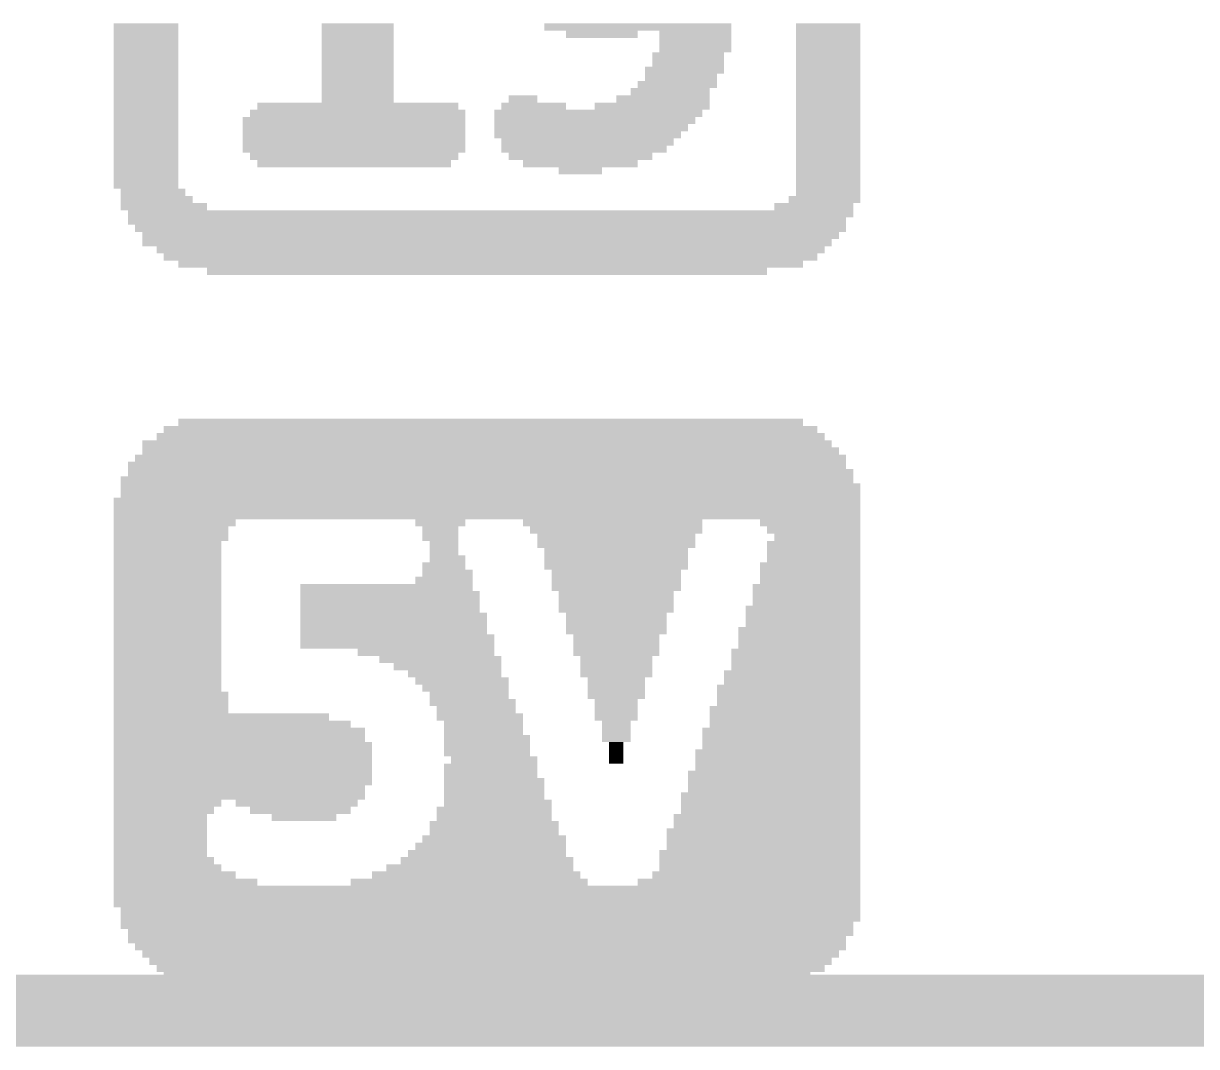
# Model space of a CAD drawing. Header units: millimetres. Extents: x -20.3 to 71.3, y -20.5 to 20.3.
# Drawn here: x 32.638 to 36.787, y -13.97 to -10.354 of the extents above; entities that cross this region are included whole.
import ezdxf

# ---------------------------------------------------------------- set-up
doc = ezdxf.new("R2010")
doc.units = ezdxf.units.MM
doc.layers.add('Top Layer', color=7, linetype='Continuous', true_color=0xff0000)
doc.layers.add('Top Silkscreen Layer', color=7, linetype='Continuous', true_color=0xffcc00)

msp = doc.modelspace()

# ---------------------------------------------------------------- linework, layer by layer
at = {"layer": 'Top Layer', "const_width": 0.254}
msp.add_lwpolyline([(22.606, -13.843), (50.2921, -13.843)], dxfattribs=at)
at = {"layer": 'Top Silkscreen Layer', "const_width": 0.0254}
for points in [[(32.9567, -10.3666), (33.1853, -10.3666)], [(32.9567, -10.3666), (33.1853, -10.3666)], [(33.6933, -10.3666), (33.9473, -10.3666)], [(33.6933, -10.3666), (33.9473, -10.3666)], [(34.4807, -10.3666), (35.1411, -10.3666)], [(34.4807, -10.3666), (35.1411, -10.3666)], [(35.3697, -10.3666), (35.5983, -10.3666)], [(35.3697, -10.3666), (35.5983, -10.3666)], [(32.9567, -10.392), (33.1853, -10.392)], [(32.9567, -10.392), (33.1853, -10.392)], [(32.9567, -10.4174), (33.1853, -10.4174)], [(32.9567, -10.4174), (33.1853, -10.4174)], [(33.6933, -10.392), (33.9473, -10.392)], [(33.6933, -10.392), (33.9473, -10.392)], [(33.6933, -10.4174), (33.9473, -10.4174)], [(33.6933, -10.4174), (33.9473, -10.4174)], [(34.5569, -10.392), (34.8109, -10.392)], [(34.5569, -10.392), (34.8109, -10.392)], [(34.8871, -10.392), (35.1411, -10.392)], [(34.8871, -10.392), (35.1411, -10.392)], [(34.8871, -10.4174), (35.1411, -10.4174)], [(34.8871, -10.4174), (35.1411, -10.4174)], [(35.3697, -10.392), (35.5983, -10.392)], [(35.3697, -10.392), (35.5983, -10.392)], [(35.3697, -10.4174), (35.5983, -10.4174)], [(35.3697, -10.4174), (35.5983, -10.4174)], [(32.9567, -10.4428), (33.1853, -10.4428)], [(32.9567, -10.4428), (33.1853, -10.4428)], [(33.6933, -10.4428), (33.9473, -10.4428)], [(33.6933, -10.4428), (33.9473, -10.4428)], [(34.8871, -10.4428), (35.1411, -10.4428)], [(34.8871, -10.4428), (35.1411, -10.4428)], [(35.3697, -10.4428), (35.5983, -10.4428)], [(35.3697, -10.4428), (35.5983, -10.4428)], [(32.9567, -10.4682), (33.1853, -10.4682)], [(32.9567, -10.4682), (33.1853, -10.4682)], [(32.9567, -10.4936), (33.1853, -10.4936)], [(32.9567, -10.4936), (33.1853, -10.4936)], [(33.6933, -10.4682), (33.9473, -10.4682)], [(33.6933, -10.4682), (33.9473, -10.4682)], [(33.6933, -10.4936), (33.9473, -10.4936)], [(33.6933, -10.4936), (33.9473, -10.4936)], [(34.8617, -10.4682), (35.1157, -10.4682)], [(34.8617, -10.4682), (35.1157, -10.4682)], [(34.8617, -10.4936), (35.1157, -10.4936)], [(34.8617, -10.4936), (35.1157, -10.4936)], [(35.3697, -10.4682), (35.5983, -10.4682)], [(35.3697, -10.4682), (35.5983, -10.4682)], [(35.3697, -10.4936), (35.5983, -10.4936)], [(35.3697, -10.4936), (35.5983, -10.4936)], [(32.9567, -10.519), (33.1853, -10.519)], [(32.9567, -10.519), (33.1853, -10.519)], [(32.9567, -10.5444), (33.1853, -10.5444)], [(32.9567, -10.5444), (33.1853, -10.5444)], [(33.6933, -10.519), (33.9473, -10.519)], [(33.6933, -10.519), (33.9473, -10.519)], [(33.6933, -10.5444), (33.9473, -10.5444)], [(33.6933, -10.5444), (33.9473, -10.5444)], [(34.8363, -10.519), (35.1157, -10.519)], [(34.8363, -10.519), (35.1157, -10.519)], [(34.8363, -10.5444), (35.0903, -10.5444)], [(34.8363, -10.5444), (35.0903, -10.5444)], [(35.3697, -10.519), (35.5983, -10.519)], [(35.3697, -10.519), (35.5983, -10.519)], [(35.3697, -10.5444), (35.5983, -10.5444)], [(35.3697, -10.5444), (35.5983, -10.5444)], [(32.9567, -10.5698), (33.1853, -10.5698)], [(32.9567, -10.5698), (33.1853, -10.5698)], [(33.6933, -10.5698), (33.9473, -10.5698)], [(33.6933, -10.5698), (33.9473, -10.5698)], [(34.8109, -10.5698), (35.0903, -10.5698)], [(34.8109, -10.5698), (35.0903, -10.5698)], [(35.3697, -10.5698), (35.5983, -10.5698)], [(35.3697, -10.5698), (35.5983, -10.5698)], [(32.9567, -10.5952), (33.1853, -10.5952)], [(32.9567, -10.5952), (33.1853, -10.5952)], [(32.9567, -10.6206), (33.1853, -10.6206)], [(32.9567, -10.6206), (33.1853, -10.6206)], [(33.6933, -10.5952), (33.9473, -10.5952)], [(33.6933, -10.5952), (33.9473, -10.5952)], [(33.6933, -10.6206), (33.9473, -10.6206)], [(33.6933, -10.6206), (33.9473, -10.6206)], [(34.3537, -10.6206), (34.4553, -10.6206)], [(34.3537, -10.6206), (34.4553, -10.6206)], [(34.7347, -10.6206), (35.0649, -10.6206)], [(34.7347, -10.6206), (35.0649, -10.6206)], [(34.7855, -10.5952), (35.0649, -10.5952)], [(34.7855, -10.5952), (35.0649, -10.5952)], [(35.3697, -10.5952), (35.5983, -10.5952)], [(35.3697, -10.5952), (35.5983, -10.5952)], [(35.3697, -10.6206), (35.5983, -10.6206)], [(35.3697, -10.6206), (35.5983, -10.6206)], [(32.9567, -10.646), (33.1853, -10.646)], [(32.9567, -10.646), (33.1853, -10.646)], [(32.9567, -10.6714), (33.1853, -10.6714)], [(32.9567, -10.6714), (33.1853, -10.6714)], [(33.4393, -10.6714), (34.2013, -10.6714)], [(33.4393, -10.6714), (34.2013, -10.6714)], [(33.4647, -10.646), (34.1759, -10.646)], [(33.4647, -10.646), (34.1759, -10.646)], [(34.3029, -10.6714), (35.0395, -10.6714)], [(34.3029, -10.6714), (35.0395, -10.6714)], [(34.3283, -10.646), (34.5569, -10.646)], [(34.3283, -10.646), (34.5569, -10.646)], [(34.6585, -10.646), (35.0649, -10.646)], [(34.6585, -10.646), (35.0649, -10.646)], [(35.3697, -10.646), (35.5983, -10.646)], [(35.3697, -10.646), (35.5983, -10.646)], [(35.3697, -10.6714), (35.5983, -10.6714)], [(35.3697, -10.6714), (35.5983, -10.6714)], [(32.9567, -10.6968), (33.1853, -10.6968)], [(32.9567, -10.6968), (33.1853, -10.6968)], [(33.4139, -10.6968), (34.2013, -10.6968)], [(33.4139, -10.6968), (34.2013, -10.6968)], [(34.3029, -10.6968), (35.0141, -10.6968)], [(34.3029, -10.6968), (35.0141, -10.6968)], [(35.3697, -10.6968), (35.5983, -10.6968)], [(35.3697, -10.6968), (35.5983, -10.6968)], [(32.9567, -10.7222), (33.1853, -10.7222)], [(32.9567, -10.7222), (33.1853, -10.7222)], [(32.9567, -10.7476), (33.1853, -10.7476)], [(32.9567, -10.7476), (33.1853, -10.7476)], [(33.4139, -10.7222), (34.2013, -10.7222)], [(33.4139, -10.7222), (34.2013, -10.7222)], [(33.4139, -10.7476), (34.2013, -10.7476)], [(33.4139, -10.7476), (34.2013, -10.7476)], [(34.3029, -10.7222), (34.9887, -10.7222)], [(34.3029, -10.7222), (34.9887, -10.7222)], [(34.3029, -10.7476), (34.9633, -10.7476)], [(34.3029, -10.7476), (34.9633, -10.7476)], [(35.3697, -10.7222), (35.5983, -10.7222)], [(35.3697, -10.7222), (35.5983, -10.7222)], [(35.3697, -10.7476), (35.5983, -10.7476)], [(35.3697, -10.7476), (35.5983, -10.7476)], [(32.9567, -10.773), (33.1853, -10.773)], [(32.9567, -10.773), (33.1853, -10.773)], [(32.9567, -10.7984), (33.1853, -10.7984)], [(32.9567, -10.7984), (33.1853, -10.7984)], [(33.4139, -10.773), (34.2013, -10.773)], [(33.4139, -10.773), (34.2013, -10.773)], [(33.4139, -10.7984), (34.2013, -10.7984)], [(33.4139, -10.7984), (34.2013, -10.7984)], [(34.3283, -10.773), (34.9379, -10.773)], [(34.3283, -10.773), (34.9379, -10.773)], [(34.3283, -10.7984), (34.9125, -10.7984)], [(34.3283, -10.7984), (34.9125, -10.7984)], [(35.3697, -10.773), (35.5983, -10.773)], [(35.3697, -10.773), (35.5983, -10.773)], [(35.3697, -10.7984), (35.5983, -10.7984)], [(35.3697, -10.7984), (35.5983, -10.7984)], [(32.9567, -10.8238), (33.1853, -10.8238)], [(32.9567, -10.8238), (33.1853, -10.8238)], [(33.4393, -10.8238), (34.1759, -10.8238)], [(33.4393, -10.8238), (34.1759, -10.8238)], [(34.3537, -10.8238), (34.8617, -10.8238)], [(34.3537, -10.8238), (34.8617, -10.8238)], [(35.3697, -10.8238), (35.5983, -10.8238)], [(35.3697, -10.8238), (35.5983, -10.8238)], [(32.9567, -10.8492), (33.1853, -10.8492)], [(32.9567, -10.8492), (33.1853, -10.8492)], [(32.9567, -10.8746), (33.1853, -10.8746)], [(32.9567, -10.8746), (33.1853, -10.8746)], [(33.4647, -10.8492), (34.1505, -10.8492)], [(33.4647, -10.8492), (34.1505, -10.8492)], [(34.4045, -10.8492), (34.8109, -10.8492)], [(34.4045, -10.8492), (34.8109, -10.8492)], [(34.5315, -10.8746), (34.6839, -10.8746)], [(34.5315, -10.8746), (34.6839, -10.8746)], [(35.3697, -10.8492), (35.5983, -10.8492)], [(35.3697, -10.8492), (35.5983, -10.8492)], [(35.3697, -10.8746), (35.5983, -10.8746)], [(35.3697, -10.8746), (35.5983, -10.8746)], [(32.9567, -10.9), (33.1853, -10.9)], [(32.9567, -10.9), (33.1853, -10.9)], [(35.3697, -10.9), (35.5983, -10.9)], [(35.3697, -10.9), (35.5983, -10.9)], [(32.9567, -10.9254), (33.1853, -10.9254)], [(32.9567, -10.9254), (33.1853, -10.9254)], [(32.9821, -10.9508), (33.2107, -10.9508)], [(32.9821, -10.9508), (33.2107, -10.9508)], [(35.3697, -10.9254), (35.5983, -10.9254)], [(35.3697, -10.9254), (35.5983, -10.9254)], [(35.3697, -10.9508), (35.5983, -10.9508)], [(35.3697, -10.9508), (35.5983, -10.9508)], [(32.9821, -10.9762), (33.2361, -10.9762)], [(32.9821, -10.9762), (33.2361, -10.9762)], [(32.9821, -11.0016), (33.2869, -11.0016)], [(32.9821, -11.0016), (33.2869, -11.0016)], [(35.2935, -11.0016), (35.5729, -11.0016)], [(35.2935, -11.0016), (35.5729, -11.0016)], [(35.3443, -10.9762), (35.5983, -10.9762)], [(35.3443, -10.9762), (35.5983, -10.9762)], [(33.0075, -11.027), (35.5729, -11.027)], [(33.0075, -11.027), (35.5729, -11.027)], [(33.0075, -11.0524), (35.5475, -11.0524)], [(33.0075, -11.0524), (35.5475, -11.0524)], [(33.0329, -11.0778), (35.5475, -11.0778)], [(33.0329, -11.0778), (35.5475, -11.0778)], [(33.0583, -11.1032), (35.5221, -11.1032)], [(33.0583, -11.1032), (35.5221, -11.1032)], [(33.0583, -11.1286), (35.4967, -11.1286)], [(33.0583, -11.1286), (35.4967, -11.1286)], [(33.1091, -11.154), (35.4713, -11.154)], [(33.1091, -11.154), (35.4713, -11.154)], [(33.1345, -11.1794), (35.4459, -11.1794)], [(33.1345, -11.1794), (35.4459, -11.1794)], [(33.1853, -11.2048), (35.3951, -11.2048)], [(33.1853, -11.2048), (35.3951, -11.2048)], [(33.2869, -11.2302), (35.2681, -11.2302)], [(33.2869, -11.2302), (35.2681, -11.2302)], [(33.1345, -11.789), (35.4459, -11.789)], [(33.1345, -11.789), (35.4459, -11.789)], [(33.1853, -11.7636), (35.3951, -11.7636)], [(33.1853, -11.7636), (35.3951, -11.7636)], [(33.1091, -11.8144), (35.4713, -11.8144)], [(33.1091, -11.8144), (35.4713, -11.8144)], [(33.0583, -11.8398), (35.4967, -11.8398)], [(33.0583, -11.8398), (35.4967, -11.8398)], [(33.0583, -11.8652), (35.5221, -11.8652)], [(33.0583, -11.8652), (35.5221, -11.8652)], [(33.0075, -11.916), (35.5475, -11.916)], [(33.0075, -11.916), (35.5475, -11.916)], [(33.0329, -11.8906), (35.5475, -11.8906)], [(33.0329, -11.8906), (35.5475, -11.8906)], [(33.0075, -11.9414), (35.5729, -11.9414)], [(33.0075, -11.9414), (35.5729, -11.9414)], [(32.9821, -11.9668), (35.5729, -11.9668)], [(32.9821, -11.9668), (35.5729, -11.9668)], [(32.9821, -11.9922), (35.5983, -11.9922)], [(32.9821, -11.9922), (35.5983, -11.9922)], [(32.9567, -12.043), (35.5983, -12.043)], [(32.9567, -12.043), (35.5983, -12.043)], [(32.9821, -12.0176), (35.5983, -12.0176)], [(32.9821, -12.0176), (35.5983, -12.0176)], [(32.9567, -12.0684), (35.5983, -12.0684)], [(32.9567, -12.0684), (35.5983, -12.0684)], [(32.9567, -12.0938), (35.5983, -12.0938)], [(32.9567, -12.0938), (35.5983, -12.0938)], [(32.9567, -12.1192), (33.3885, -12.1192)], [(32.9567, -12.1192), (33.3885, -12.1192)], [(34.0235, -12.1192), (34.2013, -12.1192)], [(34.0235, -12.1192), (34.2013, -12.1192)], [(34.4045, -12.1192), (35.0395, -12.1192)], [(34.4045, -12.1192), (35.0395, -12.1192)], [(35.2427, -12.1192), (35.5983, -12.1192)], [(35.2427, -12.1192), (35.5983, -12.1192)], [(32.9567, -12.1446), (33.3631, -12.1446)], [(32.9567, -12.1446), (33.3631, -12.1446)], [(34.0489, -12.1446), (34.1759, -12.1446)], [(34.0489, -12.1446), (34.1759, -12.1446)], [(34.4299, -12.1446), (35.0395, -12.1446)], [(34.4299, -12.1446), (35.0395, -12.1446)], [(35.2681, -12.1446), (35.5983, -12.1446)], [(35.2681, -12.1446), (35.5983, -12.1446)], [(32.9567, -12.17), (33.3631, -12.17)], [(32.9567, -12.17), (33.3631, -12.17)], [(32.9567, -12.1954), (33.3377, -12.1954)], [(32.9567, -12.1954), (33.3377, -12.1954)], [(34.0489, -12.17), (34.1759, -12.17)], [(34.0489, -12.17), (34.1759, -12.17)], [(34.0743, -12.1954), (34.1759, -12.1954)], [(34.0743, -12.1954), (34.1759, -12.1954)], [(34.4553, -12.17), (35.0141, -12.17)], [(34.4553, -12.17), (35.0141, -12.17)], [(34.4553, -12.1954), (35.0141, -12.1954)], [(34.4553, -12.1954), (35.0141, -12.1954)], [(35.2681, -12.1954), (35.5983, -12.1954)], [(35.2681, -12.1954), (35.5983, -12.1954)], [(35.2935, -12.17), (35.5983, -12.17)], [(35.2935, -12.17), (35.5983, -12.17)], [(32.9567, -12.2208), (33.3377, -12.2208)], [(32.9567, -12.2208), (33.3377, -12.2208)], [(32.9567, -12.2462), (33.3377, -12.2462)], [(32.9567, -12.2462), (33.3377, -12.2462)], [(34.0743, -12.2208), (34.1759, -12.2208)], [(34.0743, -12.2208), (34.1759, -12.2208)], [(34.0743, -12.2462), (34.2013, -12.2462)], [(34.0743, -12.2462), (34.2013, -12.2462)], [(34.4807, -12.2208), (34.9887, -12.2208)], [(34.4807, -12.2208), (34.9887, -12.2208)], [(34.4807, -12.2462), (34.9887, -12.2462)], [(34.4807, -12.2462), (34.9887, -12.2462)], [(35.2681, -12.2208), (35.5983, -12.2208)], [(35.2681, -12.2208), (35.5983, -12.2208)], [(35.2681, -12.2462), (35.5983, -12.2462)], [(35.2681, -12.2462), (35.5983, -12.2462)], [(32.9567, -12.2716), (33.3377, -12.2716)], [(32.9567, -12.2716), (33.3377, -12.2716)], [(34.0489, -12.2716), (34.2013, -12.2716)], [(34.0489, -12.2716), (34.2013, -12.2716)], [(34.4807, -12.2716), (34.9887, -12.2716)], [(34.4807, -12.2716), (34.9887, -12.2716)], [(35.2427, -12.2716), (35.5983, -12.2716)], [(35.2427, -12.2716), (35.5983, -12.2716)], [(32.9567, -12.297), (33.3377, -12.297)], [(32.9567, -12.297), (33.3377, -12.297)], [(32.9567, -12.3224), (33.3377, -12.3224)], [(32.9567, -12.3224), (33.3377, -12.3224)], [(34.0235, -12.3224), (34.2267, -12.3224)], [(34.0235, -12.3224), (34.2267, -12.3224)], [(34.0489, -12.297), (34.2267, -12.297)], [(34.0489, -12.297), (34.2267, -12.297)], [(34.5061, -12.297), (34.9633, -12.297)], [(34.5061, -12.297), (34.9633, -12.297)], [(34.5061, -12.3224), (34.9633, -12.3224)], [(34.5061, -12.3224), (34.9633, -12.3224)], [(35.2427, -12.297), (35.5983, -12.297)], [(35.2427, -12.297), (35.5983, -12.297)], [(35.2427, -12.3224), (35.5983, -12.3224)], [(35.2427, -12.3224), (35.5983, -12.3224)], [(32.9567, -12.3478), (33.3377, -12.3478)], [(32.9567, -12.3478), (33.3377, -12.3478)], [(32.9567, -12.3732), (33.3377, -12.3732)], [(32.9567, -12.3732), (33.3377, -12.3732)], [(33.6171, -12.3478), (34.2267, -12.3478)], [(33.6171, -12.3478), (34.2267, -12.3478)], [(33.6171, -12.3732), (34.2521, -12.3732)], [(33.6171, -12.3732), (34.2521, -12.3732)], [(34.5061, -12.3478), (34.9633, -12.3478)], [(34.5061, -12.3478), (34.9633, -12.3478)], [(34.5315, -12.3732), (34.9379, -12.3732)], [(34.5315, -12.3732), (34.9379, -12.3732)], [(35.2173, -12.3478), (35.5983, -12.3478)], [(35.2173, -12.3478), (35.5983, -12.3478)], [(35.2173, -12.3732), (35.5983, -12.3732)], [(35.2173, -12.3732), (35.5983, -12.3732)], [(32.9567, -12.3986), (33.3377, -12.3986)], [(32.9567, -12.3986), (33.3377, -12.3986)], [(33.6171, -12.3986), (34.2521, -12.3986)], [(33.6171, -12.3986), (34.2521, -12.3986)], [(34.5315, -12.3986), (34.9379, -12.3986)], [(34.5315, -12.3986), (34.9379, -12.3986)], [(35.2173, -12.3986), (35.5983, -12.3986)], [(35.2173, -12.3986), (35.5983, -12.3986)], [(32.9567, -12.424), (33.3377, -12.424)], [(32.9567, -12.424), (33.3377, -12.424)], [(32.9567, -12.4494), (33.3377, -12.4494)], [(32.9567, -12.4494), (33.3377, -12.4494)], [(33.6171, -12.424), (34.2521, -12.424)], [(33.6171, -12.424), (34.2521, -12.424)], [(33.6171, -12.4494), (34.2775, -12.4494)], [(33.6171, -12.4494), (34.2775, -12.4494)], [(34.5315, -12.424), (34.9379, -12.424)], [(34.5315, -12.424), (34.9379, -12.424)], [(34.5569, -12.4494), (34.9125, -12.4494)], [(34.5569, -12.4494), (34.9125, -12.4494)], [(35.1919, -12.424), (35.5983, -12.424)], [(35.1919, -12.424), (35.5983, -12.424)], [(35.1919, -12.4494), (35.5983, -12.4494)], [(35.1919, -12.4494), (35.5983, -12.4494)], [(32.9567, -12.4748), (33.3377, -12.4748)], [(32.9567, -12.4748), (33.3377, -12.4748)], [(32.9567, -12.5002), (33.3377, -12.5002)], [(32.9567, -12.5002), (33.3377, -12.5002)], [(33.6171, -12.4748), (34.2775, -12.4748)], [(33.6171, -12.4748), (34.2775, -12.4748)], [(33.6171, -12.5002), (34.2775, -12.5002)], [(33.6171, -12.5002), (34.2775, -12.5002)], [(34.5569, -12.4748), (34.9125, -12.4748)], [(34.5569, -12.4748), (34.9125, -12.4748)], [(34.5569, -12.5002), (34.9125, -12.5002)], [(34.5569, -12.5002), (34.9125, -12.5002)], [(35.1665, -12.5002), (35.5983, -12.5002)], [(35.1665, -12.5002), (35.5983, -12.5002)], [(35.1919, -12.4748), (35.5983, -12.4748)], [(35.1919, -12.4748), (35.5983, -12.4748)], [(32.9567, -12.5256), (33.3377, -12.5256)], [(32.9567, -12.5256), (33.3377, -12.5256)], [(33.6171, -12.5256), (34.3029, -12.5256)], [(33.6171, -12.5256), (34.3029, -12.5256)], [(34.5823, -12.5256), (34.8871, -12.5256)], [(34.5823, -12.5256), (34.8871, -12.5256)], [(35.1665, -12.5256), (35.5983, -12.5256)], [(35.1665, -12.5256), (35.5983, -12.5256)], [(32.9567, -12.551), (33.3377, -12.551)], [(32.9567, -12.551), (33.3377, -12.551)], [(32.9567, -12.5764), (33.3377, -12.5764)], [(32.9567, -12.5764), (33.3377, -12.5764)], [(33.6171, -12.551), (34.3029, -12.551)], [(33.6171, -12.551), (34.3029, -12.551)], [(33.8203, -12.5764), (34.3029, -12.5764)], [(33.8203, -12.5764), (34.3029, -12.5764)], [(34.5823, -12.551), (34.8871, -12.551)], [(34.5823, -12.551), (34.8871, -12.551)], [(34.5823, -12.5764), (34.8871, -12.5764)], [(34.5823, -12.5764), (34.8871, -12.5764)], [(35.1411, -12.5764), (35.5983, -12.5764)], [(35.1411, -12.5764), (35.5983, -12.5764)], [(35.1665, -12.551), (35.5983, -12.551)], [(35.1665, -12.551), (35.5983, -12.551)], [(32.9567, -12.6018), (33.3377, -12.6018)], [(32.9567, -12.6018), (33.3377, -12.6018)], [(33.8965, -12.6018), (34.3283, -12.6018)], [(33.8965, -12.6018), (34.3283, -12.6018)], [(34.6077, -12.6018), (34.8617, -12.6018)], [(34.6077, -12.6018), (34.8617, -12.6018)], [(35.1411, -12.6018), (35.5983, -12.6018)], [(35.1411, -12.6018), (35.5983, -12.6018)], [(32.9567, -12.6272), (33.3377, -12.6272)], [(32.9567, -12.6272), (33.3377, -12.6272)], [(32.9567, -12.6526), (33.3377, -12.6526)], [(32.9567, -12.6526), (33.3377, -12.6526)], [(33.9473, -12.6272), (34.3283, -12.6272)], [(33.9473, -12.6272), (34.3283, -12.6272)], [(33.9981, -12.6526), (34.3283, -12.6526)], [(33.9981, -12.6526), (34.3283, -12.6526)], [(34.6077, -12.6272), (34.8617, -12.6272)], [(34.6077, -12.6272), (34.8617, -12.6272)], [(34.6077, -12.6526), (34.8617, -12.6526)], [(34.6077, -12.6526), (34.8617, -12.6526)], [(35.1157, -12.6526), (35.5983, -12.6526)], [(35.1157, -12.6526), (35.5983, -12.6526)], [(35.1411, -12.6272), (35.5983, -12.6272)], [(35.1411, -12.6272), (35.5983, -12.6272)], [(32.9567, -12.678), (33.3377, -12.678)], [(32.9567, -12.678), (33.3377, -12.678)], [(32.9567, -12.7034), (33.3377, -12.7034)], [(32.9567, -12.7034), (33.3377, -12.7034)], [(34.0235, -12.678), (34.3537, -12.678)], [(34.0235, -12.678), (34.3537, -12.678)], [(34.0489, -12.7034), (34.3537, -12.7034)], [(34.0489, -12.7034), (34.3537, -12.7034)], [(34.6331, -12.678), (34.8363, -12.678)], [(34.6331, -12.678), (34.8363, -12.678)], [(34.6331, -12.7034), (34.8363, -12.7034)], [(34.6331, -12.7034), (34.8363, -12.7034)], [(35.0903, -12.7034), (35.5983, -12.7034)], [(35.0903, -12.7034), (35.5983, -12.7034)], [(35.1157, -12.678), (35.5983, -12.678)], [(35.1157, -12.678), (35.5983, -12.678)], [(32.9567, -12.7288), (33.3631, -12.7288)], [(32.9567, -12.7288), (33.3631, -12.7288)], [(34.0743, -12.7288), (34.3537, -12.7288)], [(34.0743, -12.7288), (34.3537, -12.7288)], [(34.6331, -12.7288), (34.8363, -12.7288)], [(34.6331, -12.7288), (34.8363, -12.7288)], [(35.0903, -12.7288), (35.5983, -12.7288)], [(35.0903, -12.7288), (35.5983, -12.7288)], [(32.9567, -12.7542), (33.3631, -12.7542)], [(32.9567, -12.7542), (33.3631, -12.7542)], [(32.9567, -12.7796), (33.3631, -12.7796)], [(32.9567, -12.7796), (33.3631, -12.7796)], [(34.0743, -12.7542), (34.3791, -12.7542)], [(34.0743, -12.7542), (34.3791, -12.7542)], [(34.0997, -12.7796), (34.3791, -12.7796)], [(34.0997, -12.7796), (34.3791, -12.7796)], [(34.6585, -12.7542), (34.8109, -12.7542)], [(34.6585, -12.7542), (34.8109, -12.7542)], [(34.6585, -12.7796), (34.8109, -12.7796)], [(34.6585, -12.7796), (34.8109, -12.7796)], [(35.0649, -12.7796), (35.5983, -12.7796)], [(35.0649, -12.7796), (35.5983, -12.7796)], [(35.0903, -12.7542), (35.5983, -12.7542)], [(35.0903, -12.7542), (35.5983, -12.7542)], [(32.9567, -12.805), (33.7187, -12.805)], [(32.9567, -12.805), (33.7187, -12.805)], [(32.9567, -12.8304), (33.7949, -12.8304)], [(32.9567, -12.8304), (33.7949, -12.8304)], [(34.0997, -12.805), (34.4045, -12.805)], [(34.0997, -12.805), (34.4045, -12.805)], [(34.1251, -12.8304), (34.4045, -12.8304)], [(34.1251, -12.8304), (34.4045, -12.8304)], [(34.6585, -12.805), (34.8109, -12.805)], [(34.6585, -12.805), (34.8109, -12.805)], [(34.6839, -12.8304), (34.7855, -12.8304)], [(34.6839, -12.8304), (34.7855, -12.8304)], [(35.0649, -12.805), (35.5983, -12.805)], [(35.0649, -12.805), (35.5983, -12.805)], [(35.0649, -12.8304), (35.5983, -12.8304)], [(35.0649, -12.8304), (35.5983, -12.8304)], [(32.9567, -12.8558), (33.8457, -12.8558)], [(32.9567, -12.8558), (33.8457, -12.8558)], [(34.1251, -12.8558), (34.4045, -12.8558)], [(34.1251, -12.8558), (34.4045, -12.8558)], [(34.6839, -12.8558), (34.7855, -12.8558)], [(34.6839, -12.8558), (34.7855, -12.8558)], [(35.0395, -12.8558), (35.5983, -12.8558)], [(35.0395, -12.8558), (35.5983, -12.8558)], [(32.9567, -12.8812), (33.8457, -12.8812)], [(32.9567, -12.8812), (33.8457, -12.8812)], [(32.9567, -12.9066), (33.8711, -12.9066)], [(32.9567, -12.9066), (33.8711, -12.9066)], [(34.1251, -12.8812), (34.4299, -12.8812)], [(34.1251, -12.8812), (34.4299, -12.8812)], [(34.1251, -12.9066), (34.4299, -12.9066)], [(34.1251, -12.9066), (34.4299, -12.9066)], [(34.6839, -12.8812), (34.7855, -12.8812)], [(34.6839, -12.8812), (34.7855, -12.8812)], [(34.7093, -12.9066), (34.7601, -12.9066)], [(34.7093, -12.9066), (34.7601, -12.9066)], [(35.0395, -12.8812), (35.5983, -12.8812)], [(35.0395, -12.8812), (35.5983, -12.8812)], [(35.0395, -12.9066), (35.5983, -12.9066)], [(35.0395, -12.9066), (35.5983, -12.9066)], [(32.9567, -12.932), (33.8711, -12.932)], [(32.9567, -12.932), (33.8711, -12.932)], [(34.1251, -12.932), (34.4299, -12.932)], [(34.1251, -12.932), (34.4299, -12.932)], [(34.7093, -12.932), (34.7601, -12.932)], [(34.7093, -12.932), (34.7601, -12.932)], [(35.0141, -12.932), (35.5983, -12.932)], [(35.0141, -12.932), (35.5983, -12.932)], [(32.9567, -12.9574), (33.8711, -12.9574)], [(32.9567, -12.9574), (33.8711, -12.9574)], [(32.9567, -12.9828), (33.8711, -12.9828)], [(32.9567, -12.9828), (33.8711, -12.9828)], [(34.1251, -12.9828), (34.4553, -12.9828)], [(34.1251, -12.9828), (34.4553, -12.9828)], [(34.1505, -12.9574), (34.4553, -12.9574)], [(34.1505, -12.9574), (34.4553, -12.9574)], [(34.7093, -12.9574), (34.7601, -12.9574)], [(34.7093, -12.9574), (34.7601, -12.9574)], [(35.0141, -12.9574), (35.5983, -12.9574)], [(35.0141, -12.9574), (35.5983, -12.9574)], [(35.0141, -12.9828), (35.5983, -12.9828)], [(35.0141, -12.9828), (35.5983, -12.9828)], [(32.9567, -13.0082), (33.8711, -13.0082)], [(32.9567, -13.0082), (33.8711, -13.0082)], [(32.9567, -13.0336), (33.8711, -13.0336)], [(32.9567, -13.0336), (33.8711, -13.0336)], [(34.1251, -13.0082), (34.4553, -13.0082)], [(34.1251, -13.0082), (34.4553, -13.0082)], [(34.1251, -13.0336), (34.4807, -13.0336)], [(34.1251, -13.0336), (34.4807, -13.0336)], [(34.9887, -13.0082), (35.5983, -13.0082)], [(34.9887, -13.0082), (35.5983, -13.0082)], [(34.9887, -13.0336), (35.5983, -13.0336)], [(34.9887, -13.0336), (35.5983, -13.0336)], [(32.9567, -13.059), (33.8457, -13.059)], [(32.9567, -13.059), (33.8457, -13.059)], [(34.1251, -13.059), (34.4807, -13.059)], [(34.1251, -13.059), (34.4807, -13.059)], [(34.9887, -13.059), (35.5983, -13.059)], [(34.9887, -13.059), (35.5983, -13.059)], [(32.9567, -13.0844), (33.8457, -13.0844)], [(32.9567, -13.0844), (33.8457, -13.0844)], [(32.9567, -13.1098), (33.3377, -13.1098)], [(32.9567, -13.1098), (33.3377, -13.1098)], [(33.3885, -13.1098), (33.8203, -13.1098)], [(33.3885, -13.1098), (33.8203, -13.1098)], [(34.1251, -13.0844), (34.4807, -13.0844)], [(34.1251, -13.0844), (34.4807, -13.0844)], [(34.1251, -13.1098), (34.5061, -13.1098)], [(34.1251, -13.1098), (34.5061, -13.1098)], [(34.9633, -13.0844), (35.5983, -13.0844)], [(34.9633, -13.0844), (35.5983, -13.0844)], [(34.9633, -13.1098), (35.5983, -13.1098)], [(34.9633, -13.1098), (35.5983, -13.1098)], [(32.9567, -13.1352), (33.3123, -13.1352)], [(32.9567, -13.1352), (33.3123, -13.1352)], [(32.9567, -13.1606), (33.2869, -13.1606)], [(32.9567, -13.1606), (33.2869, -13.1606)], [(33.4393, -13.1352), (33.7949, -13.1352)], [(33.4393, -13.1352), (33.7949, -13.1352)], [(33.5155, -13.1606), (33.7441, -13.1606)], [(33.5155, -13.1606), (33.7441, -13.1606)], [(34.0997, -13.1352), (34.5061, -13.1352)], [(34.0997, -13.1352), (34.5061, -13.1352)], [(34.0997, -13.1606), (34.5061, -13.1606)], [(34.0997, -13.1606), (34.5061, -13.1606)], [(34.9379, -13.1606), (35.5983, -13.1606)], [(34.9379, -13.1606), (35.5983, -13.1606)], [(34.9633, -13.1352), (35.5983, -13.1352)], [(34.9633, -13.1352), (35.5983, -13.1352)], [(32.9567, -13.186), (33.2869, -13.186)], [(32.9567, -13.186), (33.2869, -13.186)], [(34.0743, -13.186), (34.5315, -13.186)], [(34.0743, -13.186), (34.5315, -13.186)], [(34.9379, -13.186), (35.5983, -13.186)], [(34.9379, -13.186), (35.5983, -13.186)], [(32.9567, -13.2114), (33.2869, -13.2114)], [(32.9567, -13.2114), (33.2869, -13.2114)], [(32.9567, -13.2368), (33.2869, -13.2368)], [(32.9567, -13.2368), (33.2869, -13.2368)], [(34.0489, -13.2368), (34.5569, -13.2368)], [(34.0489, -13.2368), (34.5569, -13.2368)], [(34.0743, -13.2114), (34.5315, -13.2114)], [(34.0743, -13.2114), (34.5315, -13.2114)], [(34.9125, -13.2114), (35.5983, -13.2114)], [(34.9125, -13.2114), (35.5983, -13.2114)], [(34.9125, -13.2368), (35.5983, -13.2368)], [(34.9125, -13.2368), (35.5983, -13.2368)], [(32.9567, -13.2622), (33.2869, -13.2622)], [(32.9567, -13.2622), (33.2869, -13.2622)], [(32.9567, -13.2876), (33.2869, -13.2876)], [(32.9567, -13.2876), (33.2869, -13.2876)], [(33.9981, -13.2876), (34.5569, -13.2876)], [(33.9981, -13.2876), (34.5569, -13.2876)], [(34.0235, -13.2622), (34.5569, -13.2622)], [(34.0235, -13.2622), (34.5569, -13.2622)], [(34.8871, -13.2876), (35.5983, -13.2876)], [(34.8871, -13.2876), (35.5983, -13.2876)], [(34.9125, -13.2622), (35.5983, -13.2622)], [(34.9125, -13.2622), (35.5983, -13.2622)], [(32.9567, -13.313), (33.3123, -13.313)], [(32.9567, -13.313), (33.3123, -13.313)], [(33.9727, -13.313), (34.5823, -13.313)], [(33.9727, -13.313), (34.5823, -13.313)], [(34.8871, -13.313), (35.5983, -13.313)], [(34.8871, -13.313), (35.5983, -13.313)], [(32.9567, -13.3384), (33.3377, -13.3384)], [(32.9567, -13.3384), (33.3377, -13.3384)], [(32.9567, -13.3638), (33.3885, -13.3638)], [(32.9567, -13.3638), (33.3885, -13.3638)], [(33.8711, -13.3638), (34.6077, -13.3638)], [(33.8711, -13.3638), (34.6077, -13.3638)], [(33.9219, -13.3384), (34.5823, -13.3384)], [(33.9219, -13.3384), (34.5823, -13.3384)], [(34.8617, -13.3638), (35.5983, -13.3638)], [(34.8617, -13.3638), (35.5983, -13.3638)], [(34.8871, -13.3384), (35.5983, -13.3384)], [(34.8871, -13.3384), (35.5983, -13.3384)], [(32.9567, -13.3892), (33.4647, -13.3892)], [(32.9567, -13.3892), (33.4647, -13.3892)], [(33.7949, -13.3892), (34.6331, -13.3892)], [(33.7949, -13.3892), (34.6331, -13.3892)], [(34.8109, -13.3892), (35.5983, -13.3892)], [(34.8109, -13.3892), (35.5983, -13.3892)], [(32.9567, -13.4146), (35.5983, -13.4146)], [(32.9567, -13.4146), (35.5983, -13.4146)], [(32.9567, -13.44), (35.5983, -13.44)], [(32.9567, -13.44), (35.5983, -13.44)], [(32.9567, -13.4654), (35.5983, -13.4654)], [(32.9567, -13.4654), (35.5983, -13.4654)], [(32.9821, -13.4908), (35.5983, -13.4908)], [(32.9821, -13.4908), (35.5983, -13.4908)], [(32.9821, -13.5162), (35.5983, -13.5162)], [(32.9821, -13.5162), (35.5983, -13.5162)], [(32.9821, -13.5416), (35.5729, -13.5416)], [(32.9821, -13.5416), (35.5729, -13.5416)], [(33.0075, -13.567), (35.5729, -13.567)], [(33.0075, -13.567), (35.5729, -13.567)], [(33.0075, -13.5924), (35.5475, -13.5924)], [(33.0075, -13.5924), (35.5475, -13.5924)], [(33.0329, -13.6178), (35.5475, -13.6178)], [(33.0329, -13.6178), (35.5475, -13.6178)], [(33.0583, -13.6432), (35.5221, -13.6432)], [(33.0583, -13.6432), (35.5221, -13.6432)], [(33.0837, -13.6686), (35.4967, -13.6686)], [(33.0837, -13.6686), (35.4967, -13.6686)], [(33.1091, -13.694), (35.4713, -13.694)], [(33.1091, -13.694), (35.4713, -13.694)], [(33.1345, -13.7194), (35.4205, -13.7194)], [(33.1345, -13.7194), (35.4205, -13.7194)], [(33.1853, -13.7448), (35.3697, -13.7448)], [(33.1853, -13.7448), (35.3697, -13.7448)]]:
    msp.add_lwpolyline(points, dxfattribs=at)

doc.saveas('drawing.dxf')
